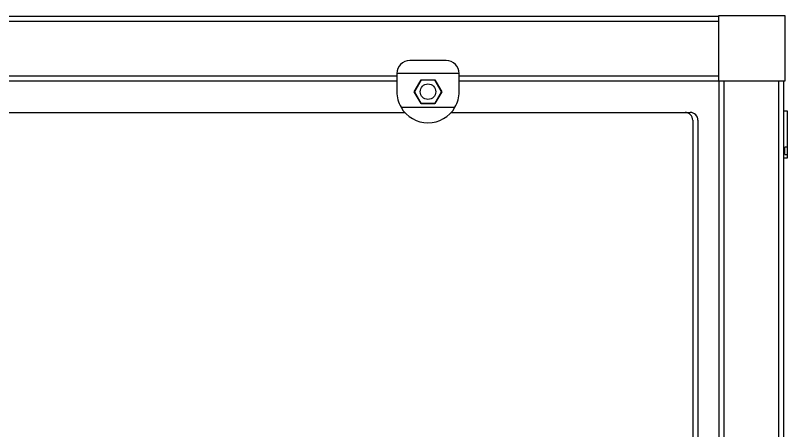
# Model space of a CAD drawing. Header units: millimetres. Extents: x 10 to 584, y 10 to 410.
# Drawn here: x 487.29 to 507.12, y 336.14 to 346.8 of the extents above; entities that cross this region are included whole.
import ezdxf

# ---------------------------------------------------------------- set-up
doc = ezdxf.new("R2010")
doc.units = ezdxf.units.MM

msp = doc.modelspace()

# ---------------------------------------------------------------- linework, layer by layer
at = {"color": 7, "linetype": 'Continuous', "lineweight": 25}
for p, q in [((505.34955, 346.80498), (507.04289, 346.80498)), ((505.34955, 345.11165), (505.34955, 346.80498)), ((507.04289, 346.80498), (507.04289, 345.11165)), ((505.34955, 346.77832), (474.01622, 346.77832)), ((505.34955, 346.64498), (474.01622, 346.64498)), ((498.34955, 345.64498), (497.41622, 345.64498)), ((498.68289, 345.31165), (497.08289, 345.31165)), ((497.08289, 345.31165), (497.08289, 344.84498)), ((498.68289, 344.84498), (498.68289, 345.31165)), ((497.08289, 345.11165), (485.34955, 345.11165)), ((497.52878, 344.84498), (497.70583, 345.15165)), ((497.70955, 345.14491), (497.53648, 344.84483)), ((497.70583, 345.15165), (498.05994, 345.15165)), ((498.05596, 345.14506), (497.70955, 345.14491)), ((498.2293, 344.84514), (498.05596, 345.14506)), ((498.05994, 345.15165), (498.237, 344.84498)), ((505.34955, 345.11165), (498.68289, 345.11165)), ((505.34955, 345.11165), (505.34955, 335.04498)), ((507.04289, 345.11165), (505.34955, 345.11165)), ((506.88289, 345.11165), (506.88289, 280.11165)), ((507.01622, 345.11165), (507.01622, 280.11165)), ((497.70583, 344.53832), (497.52878, 344.84498)), ((497.53648, 344.84483), (497.70982, 344.54491)), ((498.05623, 344.54506), (498.2293, 344.84514)), ((498.237, 344.84498), (498.05994, 344.53832)), ((497.19007, 344.44498), (498.57571, 344.44498)), ((498.05994, 344.53832), (497.70583, 344.53832)), ((497.70982, 344.54491), (498.05623, 344.54506)), ((485.14584, 344.31165), (497.2866, 344.31165)), ((498.47917, 344.31165), (504.48289, 344.31165)), ((504.48289, 344.31165), (504.61622, 344.31165)), ((507.11622, 344.34498), (507.01622, 344.34498)), ((507.11622, 343.42044), (507.11622, 344.34498)), ((504.68289, 344.11165), (504.68289, 334.9378)), ((504.81622, 344.11165), (504.81622, 334.99923)), ((507.11622, 343.42044), (507.04955, 343.42044)), ((507.04955, 343.23381), (507.04955, 343.42044)), ((507.11622, 343.23381), (507.11622, 343.42044)), ((507.04955, 343.23381), (507.11622, 343.23381)), ((507.11622, 343.14498), (507.11622, 343.23381)), ((507.01622, 343.14498), (507.11622, 343.14498))]:
    msp.add_line(p, q, dxfattribs=at)
at = {"color": 59, "linetype": 'Continuous', "lineweight": 25}
for p, q in [((497.08289, 345.24498), (485.34955, 345.24498)), ((505.34955, 345.24498), (498.68289, 345.24498)), ((505.48289, 345.11165), (505.48289, 335.04498))]:
    msp.add_line(p, q, dxfattribs=at)
at = {"color": 7, "linetype": 'Continuous', "lineweight": 25}
msp.add_circle((497.88289, 344.84498), 0.2, dxfattribs=at)
for centre, radius, start, end in [((497.41622, 345.31165), 0.33333, 90, 180), ((498.34955, 345.31165), 0.33333, 0, 90), ((497.88289, 344.84498), 0.8, 180, 210), ((497.88289, 344.84498), 0.8, 330, 0), ((497.88289, 344.84498), 0.8, 210, 330), ((504.48289, 344.11165), 0.2, 0, 90), ((504.61622, 344.11165), 0.2, 0, 90)]:
    msp.add_arc(centre, radius, start, end, dxfattribs=at)

doc.saveas('drawing.dxf')
